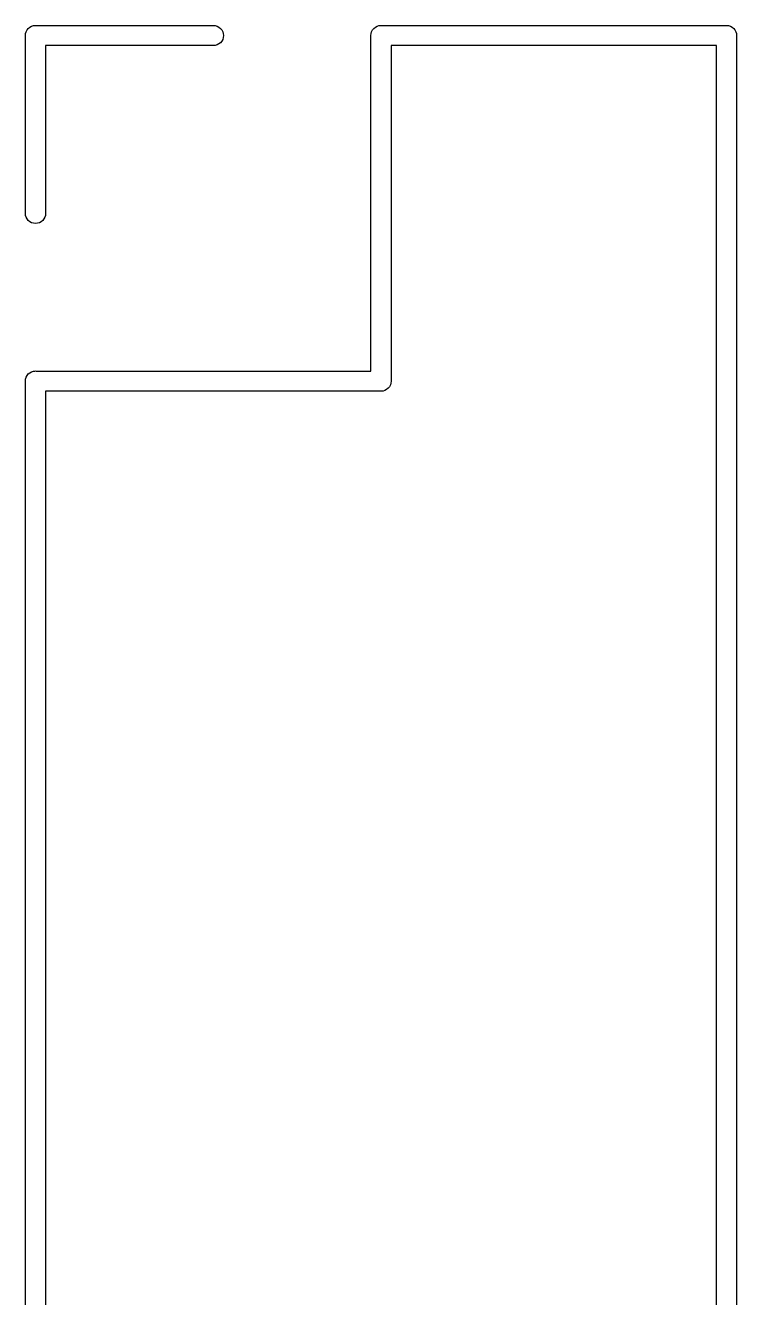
# Model space of a CAD drawing. Extents: x -2 to 178, y -114 to 6.
# Drawn here: x 173.88 to 178.12, y -96.66 to -89.08 of the extents above; entities that cross this region are included whole.
import ezdxf

# ---------------------------------------------------------------- set-up
doc = ezdxf.new("R2010")
doc.units = 0
doc.header["$MEASUREMENT"] = 0
doc.layers.add('BLACK', color=7, linetype='CONTINUOUS')

msp = doc.modelspace()

# ---------------------------------------------------------------- linework, layer by layer
at = {"layer": 'BLACK', "linetype": 'CONTINUOUS'}
for p, q in [((173.884, -89.1169), (173.89, -89.1065)), ((173.89, -89.1065), (173.897, -89.0974)), ((173.897, -89.0974), (173.907, -89.0899)), ((173.907, -89.0899), (173.917, -89.0843)), ((173.917, -89.0843), (173.928, -89.0809)), ((173.928, -89.0809), (173.937, -89.08)), ((173.937, -89.08), (173.94, -89.0797)), ((173.937, -89.08), (173.937, -89.08)), ((173.94, -89.0797), (173.943, -89.08)), ((173.943, -89.08), (175.003, -89.08)), ((175.003, -89.08), (175.012, -89.0809)), ((175.012, -89.0809), (175.023, -89.0843)), ((175.023, -89.0843), (175.033, -89.0899)), ((175.033, -89.0899), (175.043, -89.0974)), ((175.043, -89.0974), (175.05, -89.1065)), ((175.05, -89.1065), (175.056, -89.1169)), ((175.944, -89.1169), (175.95, -89.1065)), ((175.95, -89.1065), (175.957, -89.0974)), ((175.957, -89.0974), (175.967, -89.0899)), ((175.967, -89.0899), (175.977, -89.0843)), ((175.977, -89.0843), (175.988, -89.0809)), ((175.988, -89.0809), (175.997, -89.08)), ((175.997, -89.08), (176, -89.0797)), ((175.997, -89.08), (175.997, -89.08)), ((176, -89.0797), (176.003, -89.08)), ((176.003, -89.08), (178.057, -89.08)), ((178.057, -89.08), (178.06, -89.0797)), ((178.06, -89.0797), (178.063, -89.08)), ((178.063, -89.08), (178.063, -89.08)), ((178.063, -89.08), (178.072, -89.0809)), ((178.072, -89.0809), (178.083, -89.0843)), ((178.083, -89.0843), (178.093, -89.0899)), ((178.093, -89.0899), (178.103, -89.0974)), ((178.103, -89.0974), (178.11, -89.1065)), ((178.11, -89.1065), (178.116, -89.1169)), ((173.88, -89.14), (173.881, -89.1282)), ((173.88, -89.143), (173.88, -89.14)), ((173.88, -90.2029), (173.88, -89.143)), ((173.881, -89.1282), (173.884, -89.1169)), ((175.043, -89.1826), (175.033, -89.1901)), ((175.05, -89.1735), (175.043, -89.1826)), ((175.056, -89.1631), (175.05, -89.1735)), ((175.056, -89.1169), (175.059, -89.1282)), ((175.059, -89.1518), (175.056, -89.1631)), ((175.059, -89.1282), (175.06, -89.14)), ((175.06, -89.14), (175.059, -89.1518)), ((175.94, -89.14), (175.941, -89.1282)), ((175.94, -89.143), (175.94, -89.14)), ((175.94, -91.14), (175.94, -89.143)), ((175.941, -89.1282), (175.944, -89.1169)), ((178.116, -89.1169), (178.119, -89.1282)), ((178.119, -89.1282), (178.12, -89.14)), ((178.12, -89.14), (178.12, -89.1429)), ((178.12, -89.1429), (178.12, -103.257)), ((175.003, -89.2), (174, -89.2)), ((174, -89.2), (174, -90.2029)), ((175.012, -89.1991), (175.003, -89.2)), ((175.023, -89.1957), (175.012, -89.1991)), ((175.033, -89.1901), (175.023, -89.1957)), ((176.06, -89.2), (176.06, -91.1971)), ((178, -89.2), (176.06, -89.2)), ((178, -103.2), (178, -89.2)), ((173.881, -90.2118), (173.88, -90.2029)), ((173.884, -90.2231), (173.881, -90.2118)), ((173.89, -90.2335), (173.884, -90.2231)), ((173.897, -90.2426), (173.89, -90.2335)), ((173.907, -90.2501), (173.897, -90.2426)), ((173.917, -90.2557), (173.907, -90.2501)), ((173.973, -90.2501), (173.963, -90.2557)), ((173.983, -90.2426), (173.973, -90.2501)), ((173.99, -90.2335), (173.983, -90.2426)), ((173.996, -90.2231), (173.99, -90.2335)), ((173.999, -90.2118), (173.996, -90.2231)), ((174, -90.2029), (173.999, -90.2118)), ((173.928, -90.2591), (173.917, -90.2557)), ((173.94, -90.2603), (173.928, -90.2591)), ((173.952, -90.2591), (173.94, -90.2603)), ((173.963, -90.2557), (173.952, -90.2591)), ((173.89, -91.1665), (173.897, -91.1574)), ((173.897, -91.1574), (173.907, -91.1499)), ((173.907, -91.1499), (173.917, -91.1443)), ((173.917, -91.1443), (173.928, -91.1409)), ((173.928, -91.1409), (173.937, -91.14)), ((173.937, -91.14), (173.94, -91.1397)), ((173.94, -91.1397), (173.943, -91.14)), ((173.943, -91.14), (175.94, -91.14)), ((173.88, -91.2), (173.881, -91.1882)), ((173.88, -91.2029), (173.88, -91.2)), ((173.88, -103.257), (173.88, -91.2029)), ((173.881, -91.1882), (173.884, -91.1769)), ((173.884, -91.1769), (173.89, -91.1665)), ((176.05, -91.2335), (176.043, -91.2426)), ((176.056, -91.2231), (176.05, -91.2335)), ((176.059, -91.2118), (176.056, -91.2231)), ((176.06, -91.2), (176.059, -91.2118)), ((176.06, -91.1971), (176.06, -91.2)), ((175.997, -91.26), (174, -91.26)), ((174, -91.26), (174, -103.2)), ((176, -91.2603), (175.997, -91.26)), ((176.003, -91.26), (176, -91.2603)), ((176.012, -91.2591), (176.003, -91.26)), ((176.003, -91.26), (176.003, -91.26)), ((176.023, -91.2557), (176.012, -91.2591)), ((176.033, -91.2501), (176.023, -91.2557)), ((176.043, -91.2426), (176.033, -91.2501))]:
    msp.add_line(p, q, dxfattribs=at)

doc.saveas('drawing.dxf')
